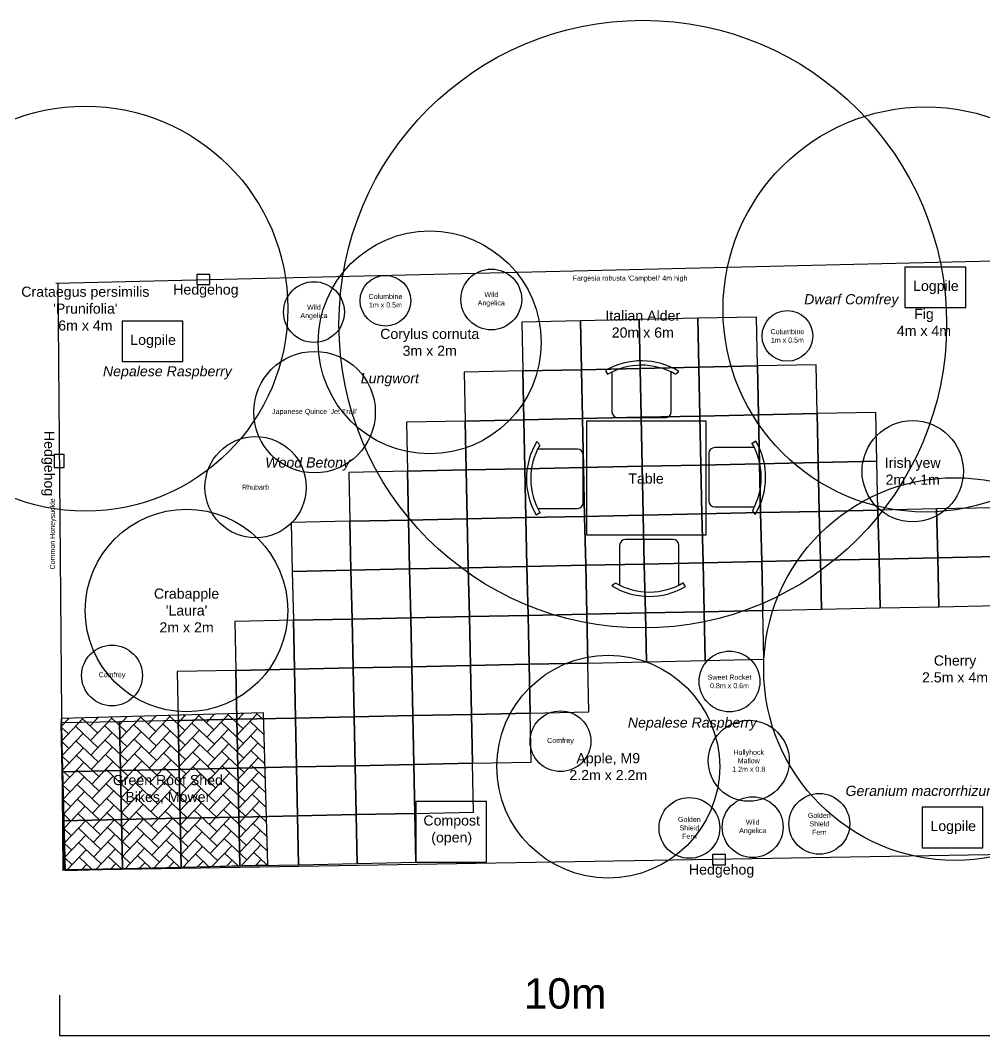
# Model space of a CAD drawing. Header units: metres. Extents: x 20.7 to 66.6, y 18 to 31.9.
# Drawn here: x 29.19 to 38.72, y 18.04 to 28.07 of the extents above; entities that cross this region are included whole.
import ezdxf

# ---------------------------------------------------------------- set-up
doc = ezdxf.new("R2010")
doc.units = ezdxf.units.M
for name, color, linetype, lineweight, true_color in [('Areas', 2, 'Continuous', 25, 0xffff00), ('Boundary', 1, 'Continuous', 25, 0xff0000), ('Ground cover', 6, 'Continuous', 25, 0xff00ff), ('Legend', 56, 'Continuous', 25, 0x808000), ('Plants', 96, 'Continuous', 25, 0x008000), ('Structures', 5, 'Continuous', 25, 0x0000ff), ('Trees & shrubs', 3, 'Continuous', 25, 0x00ff00)]:
    doc.layers.add(name, color=color, linetype=linetype, lineweight=lineweight, true_color=true_color)
doc.styles.add('textstyle100', font='')
doc.styles.add('textstyle101', font='')
doc.styles.add('textstyle102', font='')
doc.styles.add('textstyle11', font='')
doc.styles.add('textstyle12', font='')
doc.styles.add('textstyle13', font='')
doc.styles.add('textstyle14', font='')
doc.styles.add('textstyle18', font='')
doc.styles.add('textstyle33', font='')
doc.styles.add('textstyle34', font='')
doc.styles.add('textstyle35', font='')
doc.styles.add('textstyle45', font='')
doc.styles.add('textstyle47', font='')
doc.styles.add('textstyle64', font='')
doc.styles.add('textstyle65', font='')
doc.styles.add('textstyle66', font='')
doc.styles.add('textstyle67', font='')
doc.styles.add('textstyle68', font='')
doc.styles.add('textstyle69', font='')
doc.styles.add('textstyle70', font='')
doc.styles.add('textstyle73', font='')
doc.styles.add('textstyle74', font='')
doc.styles.add('textstyle75', font='')
doc.styles.add('textstyle76', font='')
doc.styles.add('textstyle77', font='')
doc.styles.add('textstyle78', font='')
doc.styles.add('textstyle79', font='')
doc.styles.add('textstyle80', font='')
doc.styles.add('textstyle81', font='')
doc.styles.add('textstyle82', font='')
doc.styles.add('textstyle85', font='')
doc.styles.add('textstyle92', font='')
doc.styles.add('textstyle95', font='')
doc.styles.add('textstyle98', font='')
doc.styles.add('textstyle99', font='')
doc.styles.get('textstyle100').set_extended_font_data('Arial', italic=True)
doc.styles.get('textstyle101').set_extended_font_data('Arial', italic=True)
doc.styles.get('textstyle102').set_extended_font_data('Arial', italic=True)
doc.styles.get('textstyle11').set_extended_font_data('Arial')
doc.styles.get('textstyle12').set_extended_font_data('Arial')
doc.styles.get('textstyle13').set_extended_font_data('Arial')
doc.styles.get('textstyle14').set_extended_font_data('Arial')
doc.styles.get('textstyle18').set_extended_font_data('Arial')
doc.styles.get('textstyle33').set_extended_font_data('Arial')
doc.styles.get('textstyle34').set_extended_font_data('Arial')
doc.styles.get('textstyle35').set_extended_font_data('Arial')
doc.styles.get('textstyle45').set_extended_font_data('Arial')
doc.styles.get('textstyle47').set_extended_font_data('Arial')
doc.styles.get('textstyle64').set_extended_font_data('Arial')
doc.styles.get('textstyle65').set_extended_font_data('Arial')
doc.styles.get('textstyle66').set_extended_font_data('Arial')
doc.styles.get('textstyle67').set_extended_font_data('Arial')
doc.styles.get('textstyle68').set_extended_font_data('Arial')
doc.styles.get('textstyle69').set_extended_font_data('Arial')
doc.styles.get('textstyle70').set_extended_font_data('Arial')
doc.styles.get('textstyle73').set_extended_font_data('Arial')
doc.styles.get('textstyle74').set_extended_font_data('Arial')
doc.styles.get('textstyle75').set_extended_font_data('Arial')
doc.styles.get('textstyle76').set_extended_font_data('Arial')
doc.styles.get('textstyle77').set_extended_font_data('Arial')
doc.styles.get('textstyle78').set_extended_font_data('Arial')
doc.styles.get('textstyle79').set_extended_font_data('Arial')
doc.styles.get('textstyle80').set_extended_font_data('Arial')
doc.styles.get('textstyle81').set_extended_font_data('Arial')
doc.styles.get('textstyle82').set_extended_font_data('Arial')
doc.styles.get('textstyle85').set_extended_font_data('Arial')
doc.styles.get('textstyle92').set_extended_font_data('Arial')
doc.styles.get('textstyle95').set_extended_font_data('Arial', italic=True)
doc.styles.get('textstyle98').set_extended_font_data('Arial', italic=True)
doc.styles.get('textstyle99').set_extended_font_data('Arial', italic=True)

# ---------------------------------------------------------------- blocks, each defined once
blk = doc.blocks.new('paving')
at = {"layer": 'Areas', "flags": 128}
for points in [[(3.8627, 4.8284), (4.3456, 4.8284), (4.3456, 5.3113), (3.8627, 5.3113)], [(4.3456, 4.8284), (4.8284, 4.8284), (4.8284, 5.3113), (4.3456, 5.3113)], [(4.8284, 4.8284), (5.3113, 4.8284), (5.3113, 5.3113), (4.8284, 5.3113)], [(5.3113, 4.8284), (5.7941, 4.8284), (5.7941, 5.3113), (5.3113, 5.3113)], [(3.3799, 4.3456), (3.8627, 4.3456), (3.8627, 4.8284), (3.3799, 4.8284)], [(3.8627, 4.3456), (4.3456, 4.3456), (4.3456, 4.8284), (3.8627, 4.8284)], [(4.3456, 4.3456), (4.8284, 4.3456), (4.8284, 4.8284), (4.3456, 4.8284)], [(4.8284, 4.3456), (5.3113, 4.3456), (5.3113, 4.8284), (4.8284, 4.8284)], [(5.3113, 4.3456), (5.7941, 4.3456), (5.7941, 4.8284), (5.3113, 4.8284)], [(5.7941, 4.3456), (6.277, 4.3456), (6.277, 4.8284), (5.7941, 4.8284)], [(2.8971, 3.8627), (3.3799, 3.8627), (3.3799, 4.3456), (2.8971, 4.3456)], [(3.3799, 3.8627), (3.8627, 3.8627), (3.8627, 4.3456), (3.3799, 4.3456)], [(3.8627, 3.8627), (4.3456, 3.8627), (4.3456, 4.3456), (3.8627, 4.3456)], [(4.3456, 3.8627), (4.8284, 3.8627), (4.8284, 4.3456), (4.3456, 4.3456)], [(4.8284, 3.8627), (5.3113, 3.8627), (5.3113, 4.3456), (4.8284, 4.3456)], [(5.3113, 3.8627), (5.7941, 3.8627), (5.7941, 4.3456), (5.3113, 4.3456)], [(5.7941, 3.8627), (6.277, 3.8627), (6.277, 4.3456), (5.7941, 4.3456)], [(6.277, 3.8627), (6.7598, 3.8627), (6.7598, 4.3456), (6.277, 4.3456)], [(2.4142, 3.3799), (2.8971, 3.3799), (2.8971, 3.8627), (2.4142, 3.8627)], [(2.8971, 3.3799), (3.3799, 3.3799), (3.3799, 3.8627), (2.8971, 3.8627)], [(3.3799, 3.3799), (3.8627, 3.3799), (3.8627, 3.8627), (3.3799, 3.8627)], [(3.8627, 3.3799), (4.3456, 3.3799), (4.3456, 3.8627), (3.8627, 3.8627)], [(4.3456, 3.3799), (4.8284, 3.3799), (4.8284, 3.8627), (4.3456, 3.8627)], [(4.8284, 3.3799), (5.3113, 3.3799), (5.3113, 3.8627), (4.8284, 3.8627)], [(5.3113, 3.3799), (5.7941, 3.3799), (5.7941, 3.8627), (5.3113, 3.8627)], [(5.7941, 3.3799), (6.277, 3.3799), (6.277, 3.8627), (5.7941, 3.8627)], [(6.277, 3.3799), (6.7598, 3.3799), (6.7598, 3.8627), (6.277, 3.8627)], [(1.9314, 2.8971), (2.4142, 2.8971), (2.4142, 3.3799), (1.9314, 3.3799)], [(2.4142, 2.8971), (2.8971, 2.8971), (2.8971, 3.3799), (2.4142, 3.3799)], [(2.8971, 2.8971), (3.3799, 2.8971), (3.3799, 3.3799), (2.8971, 3.3799)], [(3.3799, 2.8971), (3.8627, 2.8971), (3.8627, 3.3799), (3.3799, 3.3799)], [(3.8627, 2.8971), (4.3456, 2.8971), (4.3456, 3.3799), (3.8627, 3.3799)], [(4.3456, 2.8971), (4.8284, 2.8971), (4.8284, 3.3799), (4.3456, 3.3799)], [(4.8284, 2.8971), (5.3113, 2.8971), (5.3113, 3.3799), (4.8284, 3.3799)], [(5.3113, 2.8971), (5.7941, 2.8971), (5.7941, 3.3799), (5.3113, 3.3799)], [(5.7941, 2.8971), (6.277, 2.8971), (6.277, 3.3799), (5.7941, 3.3799)], [(6.277, 2.8971), (6.7598, 2.8971), (6.7598, 3.3799), (6.277, 3.3799)], [(6.7598, 2.8971), (7.2427, 2.8971), (7.2427, 3.3799), (6.7598, 3.3799)], [(7.2427, 2.8971), (7.7255, 2.8971), (7.7255, 3.3799), (7.2427, 3.3799)], [(1.9314, 2.4142), (2.4142, 2.4142), (2.4142, 2.8971), (1.9314, 2.8971)], [(2.4142, 2.4142), (2.8971, 2.4142), (2.8971, 2.8971), (2.4142, 2.8971)], [(2.8971, 2.4142), (3.3799, 2.4142), (3.3799, 2.8971), (2.8971, 2.8971)], [(3.3799, 2.4142), (3.8627, 2.4142), (3.8627, 2.8971), (3.3799, 2.8971)], [(3.8627, 2.4142), (4.3456, 2.4142), (4.3456, 2.8971), (3.8627, 2.8971)], [(4.3456, 2.4142), (4.8284, 2.4142), (4.8284, 2.8971), (4.3456, 2.8971)], [(4.8284, 2.4142), (5.3113, 2.4142), (5.3113, 2.8971), (4.8284, 2.8971)], [(5.3113, 2.4142), (5.7941, 2.4142), (5.7941, 2.8971), (5.3113, 2.8971)], [(5.7941, 2.4142), (6.277, 2.4142), (6.277, 2.8971), (5.7941, 2.8971)], [(6.277, 2.4142), (6.7598, 2.4142), (6.7598, 2.8971), (6.277, 2.8971)], [(6.7598, 2.4142), (7.2427, 2.4142), (7.2427, 2.8971), (6.7598, 2.8971)], [(7.2427, 2.4142), (7.7255, 2.4142), (7.7255, 2.8971), (7.2427, 2.8971)], [(1.4485, 1.9314), (1.9314, 1.9314), (1.9314, 2.4142), (1.4485, 2.4142)], [(1.9314, 1.9314), (2.4142, 1.9314), (2.4142, 2.4142), (1.9314, 2.4142)], [(2.4142, 1.9314), (2.8971, 1.9314), (2.8971, 2.4142), (2.4142, 2.4142)], [(2.8971, 1.9314), (3.3799, 1.9314), (3.3799, 2.4142), (2.8971, 2.4142)], [(3.3799, 1.9314), (3.8627, 1.9314), (3.8627, 2.4142), (3.3799, 2.4142)], [(3.8627, 1.9314), (4.3456, 1.9314), (4.3456, 2.4142), (3.8627, 2.4142)], [(4.3456, 1.9314), (4.8284, 1.9314), (4.8284, 2.4142), (4.3456, 2.4142)], [(4.8284, 1.9314), (5.3113, 1.9314), (5.3113, 2.4142), (4.8284, 2.4142)], [(5.3113, 1.9314), (5.7941, 1.9314), (5.7941, 2.4142), (5.3113, 2.4142)], [(0.9657, 1.4485), (1.4485, 1.4485), (1.4485, 1.9314), (0.9657, 1.9314)], [(1.4485, 1.4485), (1.9314, 1.4485), (1.9314, 1.9314), (1.4485, 1.9314)], [(1.9314, 1.4485), (2.4142, 1.4485), (2.4142, 1.9314), (1.9314, 1.9314)], [(2.4142, 1.4485), (2.8971, 1.4485), (2.8971, 1.9314), (2.4142, 1.9314)], [(2.8971, 1.4485), (3.3799, 1.4485), (3.3799, 1.9314), (2.8971, 1.9314)], [(3.3799, 1.4485), (3.8627, 1.4485), (3.8627, 1.9314), (3.3799, 1.9314)], [(3.8627, 1.4485), (4.3456, 1.4485), (4.3456, 1.9314), (3.8627, 1.9314)], [(0, 0.9657), (0.4828, 0.9657), (0.4828, 1.4485), (0, 1.4485)], [(0.4828, 0.9657), (0.9657, 0.9657), (0.9657, 1.4485), (0.4828, 1.4485)], [(0.9657, 0.9657), (1.4485, 0.9657), (1.4485, 1.4485), (0.9657, 1.4485)], [(1.4485, 0.9657), (1.9314, 0.9657), (1.9314, 1.4485), (1.4485, 1.4485)], [(1.9314, 0.9657), (2.4142, 0.9657), (2.4142, 1.4485), (1.9314, 1.4485)], [(2.4142, 0.9657), (2.8971, 0.9657), (2.8971, 1.4485), (2.4142, 1.4485)], [(2.8971, 0.9657), (3.3799, 0.9657), (3.3799, 1.4485), (2.8971, 1.4485)], [(3.3799, 0.9657), (3.8627, 0.9657), (3.8627, 1.4485), (3.3799, 1.4485)], [(0, 0.4828), (0.4828, 0.4828), (0.4828, 0.9657), (0, 0.9657)], [(0.4828, 0.4828), (0.9657, 0.4828), (0.9657, 0.9657), (0.4828, 0.9657)], [(0.9657, 0.4828), (1.4485, 0.4828), (1.4485, 0.9657), (0.9657, 0.9657)], [(1.4485, 0.4828), (1.9314, 0.4828), (1.9314, 0.9657), (1.4485, 0.9657)], [(1.9314, 0.4828), (2.4142, 0.4828), (2.4142, 0.9657), (1.9314, 0.9657)], [(2.4142, 0.4828), (2.8971, 0.4828), (2.8971, 0.9657), (2.4142, 0.9657)], [(2.8971, 0.4828), (3.3799, 0.4828), (3.3799, 0.9657), (2.8971, 0.9657)], [(0, 0), (0.4828, 0), (0.4828, 0.4828), (0, 0.4828)], [(0.4828, 0), (0.9657, 0), (0.9657, 0.4828), (0.4828, 0.4828)], [(0.9657, 0), (1.4485, 0), (1.4485, 0.4828), (0.9657, 0.4828)], [(1.4485, 0), (1.9314, 0), (1.9314, 0.4828), (1.4485, 0.4828)], [(1.9314, 0), (2.4142, 0), (2.4142, 0.4828), (1.9314, 0.4828)], [(2.4142, 0), (2.8971, 0), (2.8971, 0.4828), (2.4142, 0.4828)]]:
    blk.add_lwpolyline(points, close=True, dxfattribs=at)
blk = doc.blocks.new('table')
at = {"layer": 'Structures'}
for p, q in [((-0.401, 1.065), (-0.379, 1.031)), ((-0.337, 1.052), (-0.337, 0.66)), ((0.248, 0.66), (0.248, 1.052)), ((0.29, 1.031), (0.324, 1.059)), ((-0.585, -0.56), (-0.585, 0.572)), ((-0.585, 0.572), (0.59, 0.572)), ((-0.278, 0.602), (0.19, 0.602)), ((0.59, 0.572), (0.59, -0.56)), ((-1.05, 0.333), (-1.077, 0.367)), ((1.07, 0.306), (0.678, 0.306)), ((1.084, 0.371), (1.05, 0.348)), ((-0.678, 0.291), (-1.07, 0.291)), ((-0.62, -0.236), (-0.62, 0.233)), ((0.62, 0.248), (0.62, -0.22)), ((-1.07, -0.294), (-0.678, -0.294)), ((0.678, -0.279), (1.07, -0.279)), ((-1.084, -0.359), (-1.05, -0.336)), ((1.05, -0.321), (1.077, -0.355)), ((0.59, -0.56), (-0.585, -0.56)), ((0.266, -0.602), (-0.202, -0.602)), ((-0.261, -0.66), (-0.261, -1.052)), ((0.325, -1.052), (0.325, -0.66)), ((-0.302, -1.031), (-0.337, -1.059)), ((0.389, -1.065), (0.367, -1.031))]:
    blk.add_line(p, q, dxfattribs=at)
for centre, radius, start, end in [((-0.044, 0.457), 0.706, 58.5054, 120.4019), ((-0.044, 0.457), 0.663, 60.0817, 120.6821), ((-0.278, 0.66), 0.0585, 180, 270), ((0.19, 0.66), 0.0585, 270, 0), ((-0.475, -0.002), 0.706, 148.5054, 210.4019), ((-0.475, -0.002), 0.663, 150.0817, 210.6821), ((0.678, 0.248), 0.0585, 90, 180), ((0.475, 0.014), 0.663, 330.0817, 30.6821), ((0.475, 0.014), 0.706, 328.5054, 30.4019), ((-0.678, 0.233), 0.0585, 0, 90), ((-0.678, -0.236), 0.0585, 270, 0), ((0.678, -0.22), 0.0585, 180, 270), ((-0.202, -0.66), 0.0585, 90, 180), ((0.266, -0.66), 0.0585, 0, 90), ((0.032, -0.457), 0.706, 238.5054, 300.4019), ((0.032, -0.457), 0.663, 240.0817, 300.6821)]:
    blk.add_arc(centre, radius, start, end, dxfattribs=at)
at = {"layer": 'Structures', "color": 30, "true_color": 0xff7f00, "insert": (0, 0), "char_height": 0.1, "attachment_point": 5, "style": 'textstyle13'}
blk.add_mtext('Table', dxfattribs=at)
blk = doc.blocks.new('hedgehog')
at = {"layer": 'Structures', "flags": 128}
blk.add_lwpolyline([(0, 0), (0.13, 0), (0.13, 0.1), (0, 0.1)], close=True, dxfattribs=at)
at = {"layer": 'Structures', "insert": (0.091, -0.063), "char_height": 0.1, "attachment_point": 5, "style": 'textstyle11'}
blk.add_mtext('\\c32767;Hedgehog', dxfattribs=at)
blk = doc.blocks.new('logpile')
at = {"layer": 'Structures', "flags": 128}
blk.add_lwpolyline([(0, 0), (0.6, 0), (0.6, 0.4), (0, 0.4)], close=True, dxfattribs=at)
at = {"layer": 'Structures', "insert": (0.306, 0.199), "char_height": 0.1, "attachment_point": 5, "style": 'textstyle12'}
blk.add_mtext('\\c32767;Logpile', dxfattribs=at)

msp = doc.modelspace()

# ---------------------------------------------------------------- hatches: boundary and pattern name
at = {"layer": 'Structures'}
h = msp.add_hatch(dxfattribs=at)
h.set_pattern_fill('AR-HBONE', color=256, scale=0.001, angle=1.6, style=0, pattern_type=0)
h.paths.add_polyline_path([(29.639, 19.676), (31.638, 19.732), (31.596, 21.231), (29.597, 21.176)], flags=0)

# ---------------------------------------------------------------- linework, layer by layer
at = {"layer": 'Boundary'}
for p, q in [((66.284, 26.342), (29.546, 25.471)), ((66.284, 26.342), (29.546, 25.471)), ((29.566, 25.472), (29.613, 19.678)), ((29.613, 19.678), (47.53, 19.979))]:
    msp.add_line(p, q, dxfattribs=at)
at = {"layer": 'Legend'}
for p, q in [((29.582, 18.444), (29.582, 18.044)), ((29.582, 18.044), (39.582, 18.044))]:
    msp.add_line(p, q, dxfattribs=at)
at = {"layer": 'Plants'}
for centre, radius in [((33.845, 25.313), 0.3), ((32.094, 25.188), 0.3), ((32.8, 25.3), 0.25), ((36.769, 24.953), 0.25), ((31.518, 23.459), 0.5), ((30.1, 21.6), 0.3), ((36.197, 21.541), 0.3), ((34.528, 20.951), 0.3), ((36.387, 20.758), 0.4), ((35.801, 20.095), 0.3), ((36.426, 20.103), 0.3), ((37.084, 20.135), 0.3)]:
    msp.add_circle(centre, radius, dxfattribs=at)
at = {"layer": 'Structures', "flags": 128}
for points in [[(29.639, 19.676), (31.638, 19.732), (31.596, 21.231), (29.597, 21.176)], [(33.099, 19.756), (33.799, 19.756), (33.799, 20.356), (33.099, 20.356)]]:
    msp.add_lwpolyline(points, close=True, dxfattribs=at)
at = {"layer": 'Trees & shrubs'}
for centre, radius in [((35.341, 25.069), 3), ((29.837, 25.222), 2), ((38.133, 25.214), 2), ((33.237, 24.889), 1.1), ((32.1, 24.2), 0.6), ((38.006, 23.617), 0.5), ((38.424, 21.664), 1.889), ((30.836, 22.242), 1), ((35, 20.7), 1.1)]:
    msp.add_circle(centre, radius, dxfattribs=at)

# ---------------------------------------------------------------- block references
at = {"layer": 'Areas', "xscale": 1.2, "rotation": 1.2}
msp.add_blockref('paving', (29.624, 19.683), dxfattribs=at)
at = {"layer": 'Structures'}
for name, p in [('logpile', (37.929, 25.233)), ('hedgehog', (30.936, 25.459)), ('logpile', (30.2, 24.7)), ('table', (35.373, 23.544)), ('logpile', (38.1, 19.9)), ('hedgehog', (36.028, 19.732))]:
    msp.add_blockref(name, p, dxfattribs=at)
at = {"layer": 'Structures', "rotation": 270}
msp.add_blockref('hedgehog', (29.529, 23.783), dxfattribs=at)

# ---------------------------------------------------------------- texts
at = {"layer": 'Ground cover', "char_height": 0.1, "attachment_point": 5}
for s, insert, style in [('Dwarf Comfrey', (37.4, 25.3), 'textstyle102'), ('Nepalese Raspberry', (30.647, 24.589), 'textstyle101'), ('Lungwort', (32.844, 24.52), 'textstyle95'), ('Wood Betony', (32.032, 23.688), 'textstyle98'), ('Nepalese Raspberry', (35.83, 21.12), 'textstyle99'), ("Geranium macrorrhizum 'Spessart'", (38.417, 20.446), 'textstyle100')]:
    msp.add_mtext(s, dxfattribs=dict(at, insert=insert, style=style))
at = {"layer": 'Legend', "insert": (34.574, 18.611), "char_height": 0.3, "attachment_point": 2, "style": 'textstyle14'}
msp.add_mtext('10m', dxfattribs=at)
at = {"layer": 'Plants', "char_height": 0.05, "attachment_point": 5}
for s, insert, style in [("Fargesia robusta 'Campbell' 4m high", (35.215, 25.516), 'textstyle74'), ('Columbine\\P1m x 0.5m', (32.8, 25.3), 'textstyle33'), ('Wild \\PAngelica', (33.845, 25.313), 'textstyle70'), ('Wild \\PAngelica', (32.094, 25.188), 'textstyle68'), ('Columbine\\P1m x 0.5m', (36.769, 24.953), 'textstyle34'), ('Rhubarb', (31.518, 23.459), 'textstyle47'), ('Comfrey', (30.1, 21.6), 'textstyle67'), ('Sweet Rocket\\P0.8m x 0.6m', (36.197, 21.541), 'textstyle45'), ('Comfrey', (34.528, 20.951), 'textstyle64'), ('Hollyhock\\PMallow\\P1.2m x 0.8', (36.387, 20.758), 'textstyle35'), ('Golden \\PShield \\PFern', (35.801, 20.095), 'textstyle65'), ('Wild \\PAngelica', (36.426, 20.103), 'textstyle69'), ('Golden \\PShield \\PFern', (37.084, 20.135), 'textstyle66')]:
    msp.add_mtext(s, dxfattribs=dict(at, insert=insert, style=style))
at = {"layer": 'Plants', "insert": (29.519, 22.998), "char_height": 0.05, "attachment_point": 5, "rotation": 90, "style": 'textstyle92'}
msp.add_mtext('Common Honeysuckle', dxfattribs=at)
at = {"layer": 'Structures', "color": 30, "true_color": 0xff7f00, "char_height": 0.1, "attachment_point": 5}
for s, insert, style in [('Green Roof Shed\\PBikes, Mower', (30.651, 20.475), 'textstyle85'), ('Compost\\P(open)', (33.454, 20.07), 'textstyle82')]:
    msp.add_mtext(s, dxfattribs=dict(at, insert=insert, style=style))
at = {"layer": 'Trees & shrubs', "color": 30, "true_color": 0xff7f00, "char_height": 0.1, "attachment_point": 5}
for s, insert, style in [("Crataegus persimilis \\P'Prunifolia'\\P6m x 4m", (29.837, 25.222), 'textstyle77'), ('Italian Alder\\P20m x 6m', (35.341, 25.069), 'textstyle73'), ('Fig\\P4m x 4m', (38.117, 25.087), 'textstyle75'), ('Corylus cornuta\\P3m x 2m', (33.237, 24.889), 'textstyle80'), ('Irish yew\\P2m x 1m', (38.006, 23.617), 'textstyle76'), ("Crabapple \\P'Laura'\\P2m x 2m", (30.836, 22.242), 'textstyle81'), ('Cherry\\P2.5m x 4m', (38.424, 21.664), 'textstyle79'), ('Apple, M9\\P2.2m x 2.2m', (35, 20.7), 'textstyle78')]:
    msp.add_mtext(s, dxfattribs=dict(at, insert=insert, style=style))
at = {"layer": 'Trees & shrubs', "insert": (32.1, 24.2), "char_height": 0.05, "attachment_point": 5, "style": 'textstyle18'}
msp.add_mtext("Japanese Quince 'Jet Trail'", dxfattribs=at)

doc.saveas('drawing.dxf')
